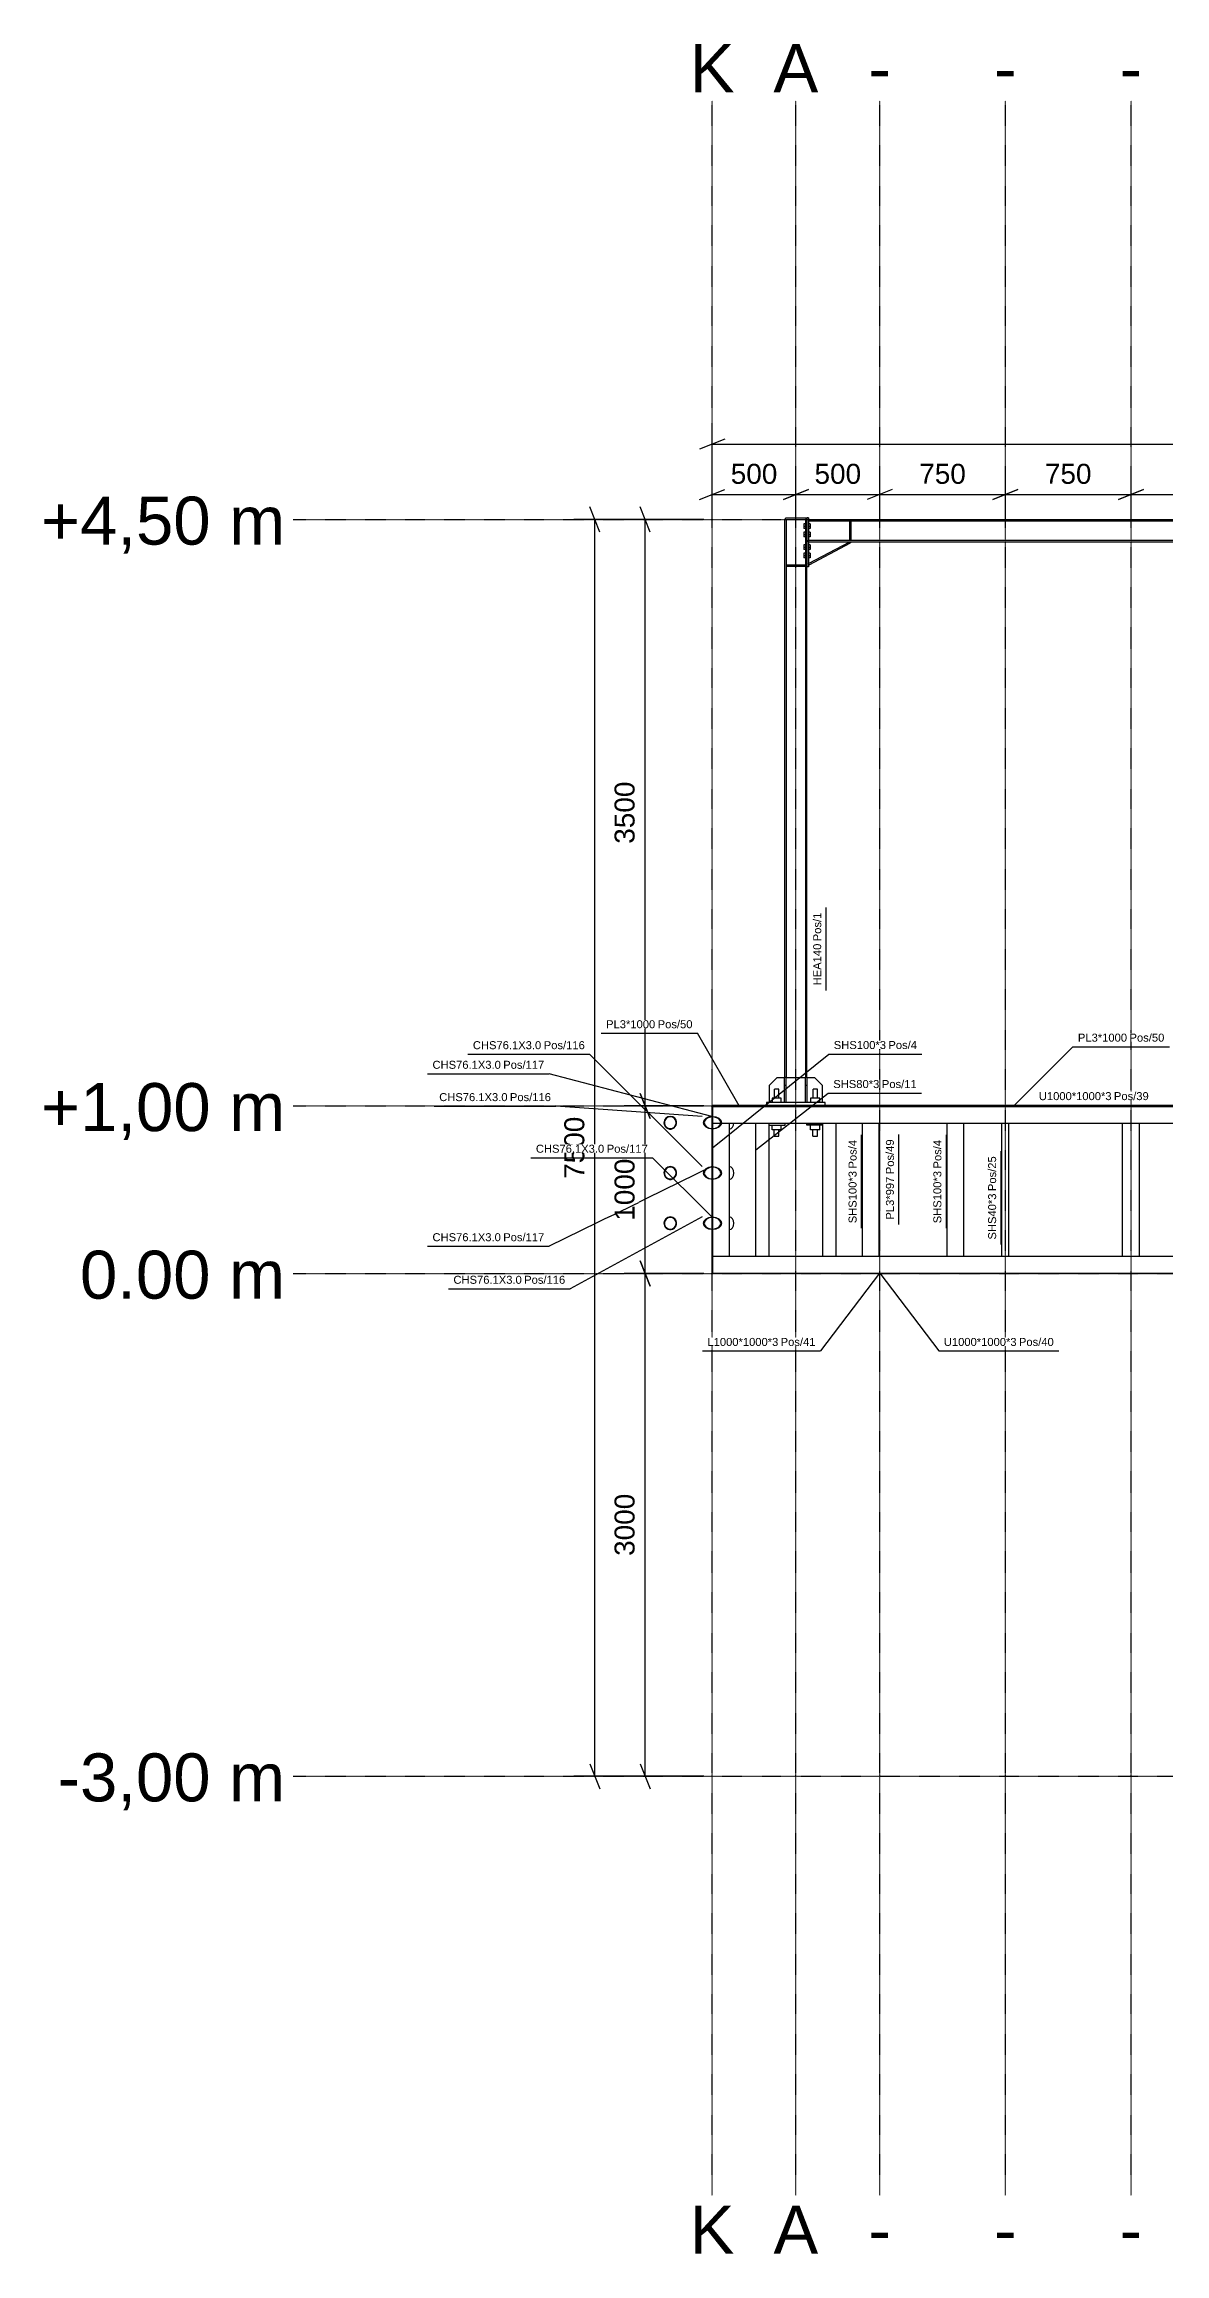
# Model space of a CAD drawing. Header units: millimetres. Extents: x -57554 to 16546, y 2142 to 98430.
# Drawn here: x -44767 to -38078, y 6087 to 19274 of the extents above; entities that cross this region are included whole.
import ezdxf

# ---------------------------------------------------------------- set-up
doc = ezdxf.new("R2010")
doc.units = ezdxf.units.MM
doc.linetypes.add('DXK_LINE_DOT3', pattern=[5.9187, 2.979, -0.9799, 0.9799, -0.9799])
doc.layers.add('S-Z2-A_TEXTUAL_ANNOTATION', color=7, linetype='Continuous')
doc.layers.add('S-Z23-A_DIMENSIONS', color=7, linetype='Continuous')
doc.styles.add('Arial', font='ARIAL.TTF', dxfattribs={"height": 0.2})

msp = doc.modelspace()

# ---------------------------------------------------------------- linework, layer by layer
at = {"color": 1, "linetype": 'DXK_LINE_DOT3'}
for p, q in [((-40780, 6437), (-40780, 18937)), ((-40280, 6437), (-40280, 18937)), ((-39780, 6437), (-39780, 18937)), ((-39030, 6437), (-39030, 18937)), ((-38280, 6437), (-38280, 18937)), ((-43280, 16437), (-30280, 16437)), ((-43280, 12937), (-30280, 12937)), ((-43280, 11937), (-30280, 11937)), ((-43280, 8937), (-30280, 8937))]:
    msp.add_line(p, q, dxfattribs=at)
at = {"color": 2, "linetype": 'Continuous'}
for p, q in [((-40347, 16437), (-40338, 16437)), ((-40347, 13107), (-40347, 16437)), ((-40219, 16445), (-40342, 16445)), ((-40342, 16437), (-40342, 16445)), ((-40338, 16437), (-40338, 13107)), ((-40338, 16437), (-40222, 16437)), ((-40214, 16437), (-40222, 16437)), ((-40222, 16437), (-40222, 13107)), ((-40219, 16437), (-40219, 16445)), ((-40204, 16447), (-40214, 16447)), ((-40214, 16447), (-40214, 16154)), ((-40214, 13107), (-40214, 16437)), ((-40204, 16447), (-40204, 16154)), ((-40204, 16437), (-40204, 16429)), ((-40204, 16437), (-33357, 16437)), ((-40204, 16429), (-33357, 16429)), ((-39958, 16313), (-39958, 16429)), ((-39950, 16313), (-39950, 16429)), ((-40204, 16304), (-40204, 16313)), ((-40204, 16313), (-33357, 16313)), ((-40204, 16304), (-37276, 16304)), ((-40204, 16174), (-39958, 16304)), ((-40200, 16166), (-39954, 16297)), ((-39958, 16304), (-39954, 16304)), ((-39954, 16304), (-39954, 16297)), ((-40338, 16167), (-40222, 16167)), ((-40338, 16159), (-40222, 16159)), ((-40204, 16154), (-40214, 16154)), ((-40200, 16166), (-40204, 16174)), ((-40437, 13062), (-40392, 13107)), ((-40437, 12957), (-40437, 13062)), ((-40392, 13107), (-40348, 13107)), ((-40338, 13107), (-40348, 13107)), ((-40348, 12957), (-40348, 13107)), ((-40348, 13062), (-40338, 13062)), ((-40338, 13107), (-40223, 13107)), ((-40338, 12957), (-40338, 13107)), ((-40213, 13107), (-40223, 13107)), ((-40223, 12957), (-40223, 13107)), ((-40223, 13062), (-40213, 13062)), ((-40213, 13107), (-40169, 13107)), ((-40213, 12957), (-40213, 13107)), ((-40169, 13107), (-40124, 13062)), ((-40124, 13062), (-40124, 12957)), ((-40780, 12939), (-40780, 12936)), ((-39280, 12939), (-40780, 12939)), ((-40780, 11937), (-40780, 12937)), ((-40780, 12937), (-40777, 12937)), ((-40780, 12936), (-39280, 12936)), ((-40777, 12937), (-40777, 11940)), ((-40777, 12934), (-34777, 12934)), ((-40105, 12957), (-40455, 12957)), ((-40455, 12957), (-40455, 12939)), ((-40368, 12984), (-40422, 12984)), ((-40422, 12984), (-40422, 12957)), ((-40382, 13037), (-40408, 13037)), ((-40408, 12984), (-40408, 13037)), ((-40408, 12934), (-40408, 12936)), ((-40382, 12984), (-40382, 13037)), ((-40382, 12934), (-40382, 12936)), ((-40368, 12957), (-40368, 12984)), ((-40138, 12984), (-40192, 12984)), ((-40192, 12984), (-40192, 12957)), ((-40152, 13037), (-40178, 13037)), ((-40178, 12984), (-40178, 13037)), ((-40178, 12934), (-40178, 12936)), ((-40152, 12984), (-40152, 13037)), ((-40152, 12934), (-40152, 12936)), ((-40138, 12957), (-40138, 12984)), ((-40105, 12939), (-40105, 12957)), ((-39280, 12936), (-39280, 12939)), ((-39280, 12939), (-39280, 12936)), ((-37780, 12939), (-39280, 12939)), ((-39280, 12936), (-37780, 12936)), ((-40832, 12837), (-40828, 12852)), ((-40828, 12822), (-40832, 12837)), ((-40828, 12852), (-40816, 12864)), ((-40824, 12850), (-40828, 12837)), ((-40828, 12837), (-40824, 12824)), ((-40816, 12810), (-40828, 12822)), ((-40813, 12862), (-40824, 12850)), ((-40824, 12824), (-40813, 12812)), ((-40816, 12864), (-40799, 12872)), ((-40799, 12802), (-40816, 12810)), ((-40797, 12869), (-40813, 12862)), ((-40813, 12812), (-40797, 12805)), ((-40799, 12872), (-40778, 12875)), ((-40778, 12799), (-40799, 12802)), ((-40778, 12872), (-40797, 12869)), ((-40797, 12805), (-40778, 12802)), ((-40778, 12875), (-40758, 12872)), ((-40759, 12869), (-40778, 12872)), ((-40778, 12802), (-40759, 12805)), ((-40758, 12802), (-40778, 12799)), ((-40777, 12875), (-40775, 12875)), ((-40777, 12834), (-40729, 12834)), ((-40777, 12834), (-40729, 12834)), ((-40777, 12799), (-40775, 12799)), ((-40743, 12862), (-40759, 12869)), ((-40759, 12805), (-40743, 12812)), ((-40758, 12872), (-40740, 12864)), ((-40740, 12810), (-40758, 12802)), ((-40732, 12850), (-40743, 12862)), ((-40743, 12812), (-40732, 12824)), ((-40740, 12864), (-40728, 12852)), ((-40728, 12822), (-40740, 12810)), ((-40729, 12837), (-40732, 12850)), ((-40732, 12824), (-40729, 12837)), ((-40728, 12852), (-40724, 12837)), ((-40724, 12837), (-40728, 12822)), ((-40722, 12834), (-40677, 12834)), ((-40722, 12834), (-34777, 12834)), ((-40677, 12040), (-40677, 12834)), ((-40677, 12799), (-40667, 12802)), ((-40667, 12802), (-40658, 12810)), ((-40658, 12810), (-40653, 12822)), ((-40653, 12822), (-40651, 12834)), ((-40520, 12040), (-40520, 12834)), ((-40520, 12834), (-40440, 12834)), ((-40440, 12040), (-40440, 12834)), ((-40345, 12832), (-40440, 12832)), ((-40440, 12822), (-40345, 12822)), ((-40422, 12795), (-40422, 12822)), ((-40368, 12795), (-40422, 12795)), ((-40409, 12832), (-40409, 12834)), ((-40409, 12757), (-40409, 12795)), ((-40382, 12832), (-40382, 12834)), ((-40382, 12757), (-40382, 12795)), ((-40368, 12795), (-40368, 12822)), ((-40345, 12822), (-40345, 12832)), ((-40215, 12832), (-40120, 12832)), ((-40215, 12822), (-40215, 12832)), ((-40120, 12822), (-40215, 12822)), ((-40192, 12795), (-40192, 12822)), ((-40138, 12795), (-40192, 12795)), ((-40179, 12832), (-40179, 12834)), ((-40179, 12757), (-40179, 12795)), ((-40152, 12832), (-40152, 12834)), ((-40152, 12757), (-40152, 12795)), ((-40138, 12795), (-40138, 12822)), ((-40120, 12040), (-40120, 12834)), ((-40120, 12834), (-40040, 12834)), ((-40040, 12040), (-40040, 12834)), ((-39883, 12040), (-39883, 12834)), ((-39883, 12834), (-39783, 12834)), ((-39783, 12040), (-39783, 12834)), ((-39377, 12040), (-39377, 12834)), ((-39377, 12834), (-39277, 12834)), ((-39277, 12040), (-39277, 12834)), ((-39050, 12040), (-39050, 12834)), ((-39050, 12834), (-39010, 12834)), ((-39010, 12040), (-39010, 12834)), ((-38330, 12040), (-38330, 12834)), ((-38330, 12834), (-38230, 12834)), ((-38230, 12040), (-38230, 12834)), ((-40409, 12757), (-40382, 12757)), ((-40179, 12757), (-40152, 12757)), ((-40832, 12537), (-40828, 12552)), ((-40828, 12522), (-40832, 12537)), ((-40828, 12552), (-40816, 12564)), ((-40824, 12550), (-40828, 12537)), ((-40828, 12537), (-40824, 12524)), ((-40813, 12562), (-40824, 12550)), ((-40816, 12564), (-40799, 12572)), ((-40797, 12569), (-40813, 12562)), ((-40799, 12572), (-40778, 12575)), ((-40778, 12572), (-40797, 12569)), ((-40778, 12575), (-40758, 12572)), ((-40759, 12569), (-40778, 12572)), ((-40777, 12575), (-40775, 12575)), ((-40743, 12562), (-40759, 12569)), ((-40758, 12572), (-40740, 12564)), ((-40732, 12550), (-40743, 12562)), ((-40740, 12564), (-40728, 12552)), ((-40729, 12537), (-40732, 12550)), ((-40732, 12524), (-40729, 12537)), ((-40728, 12552), (-40724, 12537)), ((-40724, 12537), (-40728, 12522)), ((-40667, 12572), (-40677, 12575)), ((-40658, 12564), (-40667, 12572)), ((-40653, 12552), (-40658, 12564)), ((-40651, 12537), (-40653, 12552)), ((-40653, 12522), (-40651, 12537)), ((-40816, 12510), (-40828, 12522)), ((-40824, 12524), (-40813, 12512)), ((-40799, 12502), (-40816, 12510)), ((-40813, 12512), (-40797, 12505)), ((-40778, 12499), (-40799, 12502)), ((-40797, 12505), (-40778, 12502)), ((-40778, 12502), (-40759, 12505)), ((-40758, 12502), (-40778, 12499)), ((-40777, 12499), (-40775, 12499)), ((-40759, 12505), (-40743, 12512)), ((-40740, 12510), (-40758, 12502)), ((-40743, 12512), (-40732, 12524)), ((-40728, 12522), (-40740, 12510)), ((-40677, 12499), (-40667, 12502)), ((-40667, 12502), (-40658, 12510)), ((-40658, 12510), (-40653, 12522)), ((-40828, 12252), (-40816, 12264)), ((-40816, 12264), (-40799, 12272)), ((-40797, 12269), (-40813, 12262)), ((-40799, 12272), (-40778, 12275)), ((-40778, 12272), (-40797, 12269)), ((-40778, 12275), (-40758, 12272)), ((-40759, 12269), (-40778, 12272)), ((-40777, 12275), (-40775, 12275)), ((-40743, 12262), (-40759, 12269)), ((-40758, 12272), (-40740, 12264)), ((-40740, 12264), (-40728, 12252)), ((-40667, 12272), (-40677, 12275)), ((-40658, 12264), (-40667, 12272)), ((-40653, 12252), (-40658, 12264)), ((-40832, 12237), (-40828, 12252)), ((-40828, 12222), (-40832, 12237)), ((-40824, 12250), (-40828, 12237)), ((-40828, 12237), (-40824, 12224)), ((-40816, 12210), (-40828, 12222)), ((-40813, 12262), (-40824, 12250)), ((-40824, 12224), (-40813, 12212)), ((-40799, 12202), (-40816, 12210)), ((-40813, 12212), (-40797, 12205)), ((-40778, 12199), (-40799, 12202)), ((-40797, 12205), (-40778, 12202)), ((-40778, 12202), (-40759, 12205)), ((-40758, 12202), (-40778, 12199)), ((-40777, 12199), (-40775, 12199)), ((-40759, 12205), (-40743, 12212)), ((-40740, 12210), (-40758, 12202)), ((-40732, 12250), (-40743, 12262)), ((-40743, 12212), (-40732, 12224)), ((-40728, 12222), (-40740, 12210)), ((-40729, 12237), (-40732, 12250)), ((-40732, 12224), (-40729, 12237)), ((-40728, 12252), (-40724, 12237)), ((-40724, 12237), (-40728, 12222)), ((-40677, 12199), (-40667, 12202)), ((-40667, 12202), (-40658, 12210)), ((-40658, 12210), (-40653, 12222)), ((-40651, 12237), (-40653, 12252)), ((-40653, 12222), (-40651, 12237)), ((-40777, 12040), (-40677, 12040)), ((-40777, 12040), (-34777, 12040)), ((-40520, 12040), (-40440, 12040)), ((-40120, 12040), (-40040, 12040)), ((-39883, 12040), (-39783, 12040)), ((-39377, 12040), (-39277, 12040)), ((-39050, 12040), (-39010, 12040)), ((-38330, 12040), (-38230, 12040)), ((-39780, 11937), (-40780, 11937)), ((-40777, 11940), (-39780, 11940)), ((-39780, 11940), (-39780, 11937)), ((-39780, 11940), (-34777, 11940))]:
    msp.add_line(p, q, dxfattribs=at)
at = {"color": 6, "linetype": 'Continuous'}
for p, q in [((-40222, 16411), (-40232, 16411)), ((-40232, 16411), (-40232, 16384)), ((-40232, 16397), (-40222, 16397)), ((-40222, 16384), (-40232, 16384)), ((-40222, 16361), (-40232, 16361)), ((-40232, 16361), (-40232, 16334)), ((-40194, 16411), (-40204, 16411)), ((-40204, 16397), (-40194, 16397)), ((-40194, 16384), (-40204, 16384)), ((-40194, 16361), (-40204, 16361)), ((-40194, 16411), (-40194, 16384)), ((-40194, 16361), (-40194, 16334)), ((-40232, 16347), (-40222, 16347)), ((-40222, 16334), (-40232, 16334)), ((-40222, 16286), (-40232, 16286)), ((-40232, 16286), (-40232, 16259)), ((-40232, 16272), (-40222, 16272)), ((-40222, 16259), (-40232, 16259)), ((-40222, 16236), (-40232, 16236)), ((-40232, 16236), (-40232, 16209)), ((-40232, 16222), (-40222, 16222)), ((-40204, 16347), (-40194, 16347)), ((-40194, 16334), (-40204, 16334)), ((-40194, 16286), (-40204, 16286)), ((-40204, 16272), (-40194, 16272)), ((-40194, 16259), (-40204, 16259)), ((-40194, 16236), (-40204, 16236)), ((-40204, 16222), (-40194, 16222)), ((-40194, 16286), (-40194, 16259)), ((-40194, 16236), (-40194, 16209)), ((-40222, 16209), (-40232, 16209)), ((-40194, 16209), (-40204, 16209))]:
    msp.add_line(p, q, dxfattribs=at)
at = {"color": 2, "linetype": 'Continuous'}
for centre, radius, start, end in [((-41030, 12837), 38, 22.5, 202.5), ((-41030, 12837), 38.1, 202.5, 22.5), ((-41030, 12837), 35.1, 157.5, 337.5), ((-41030, 12837), 35, 337.5, 157.5), ((-41030, 12537), 38, 22.5, 202.5), ((-41030, 12537), 38.1, 202.5, 22.5), ((-41030, 12537), 35.1, 157.5, 337.5), ((-41030, 12537), 35, 337.5, 157.5), ((-41030, 12237), 38, 22.5, 202.5), ((-41030, 12237), 35, 337.5, 157.5), ((-41030, 12237), 38.1, 202.5, 22.5), ((-41030, 12237), 35.1, 157.5, 337.5)]:
    msp.add_arc(centre, radius, start, end, dxfattribs=at)
at = {"layer": 'S-Z23-A_DIMENSIONS'}
for p, q in [((-40780, 16487), (-40780, 17012)), ((-40780, 16887), (-32780, 16887)), ((-40855, 16557), (-40705, 16617)), ((-40780, 16487), (-40780, 16712)), ((-40355, 16557), (-40205, 16617)), ((-40280, 16487), (-40280, 16712)), ((-40280, 16487), (-40280, 16712)), ((-39705, 16617), (-39855, 16557)), ((-39705, 16617), (-39855, 16557)), ((-39780, 16487), (-39780, 16712)), ((-39780, 16487), (-39780, 16712)), ((-38955, 16617), (-39105, 16557)), ((-39105, 16557), (-38955, 16617)), ((-39030, 16487), (-39030, 16712)), ((-39030, 16487), (-39030, 16712)), ((-38205, 16617), (-38355, 16557)), ((-38355, 16557), (-38205, 16617)), ((-38280, 16487), (-38280, 16712)), ((-38280, 16487), (-38280, 16712)), ((-41450, 16362), (-41510, 16512)), ((-41150, 16362), (-41210, 16512)), ((-40780, 16587), (-40280, 16587)), ((-40280, 16587), (-39780, 16587)), ((-39780, 16587), (-39030, 16587)), ((-39030, 16587), (-38280, 16587)), ((-38280, 16587), (-37530, 16587)), ((-40830, 16437), (-41605, 16437)), ((-41480, 8937), (-41480, 16437)), ((-40830, 16437), (-41305, 16437)), ((-41180, 12937), (-41180, 16437)), ((-40830, 12937), (-41305, 12937)), ((-40830, 12937), (-41305, 12937)), ((-41210, 13012), (-41150, 12862)), ((-41150, 12862), (-41210, 13012)), ((-41180, 11937), (-41180, 12937)), ((-41210, 12012), (-41150, 11862)), ((-41150, 11862), (-41210, 12012)), ((-40830, 11937), (-41305, 11937)), ((-40830, 11937), (-41305, 11937)), ((-41180, 8937), (-41180, 11937)), ((-41510, 9012), (-41450, 8862)), ((-41210, 9012), (-41150, 8862)), ((-40830, 8937), (-41605, 8937)), ((-40830, 8937), (-41305, 8937))]:
    msp.add_line(p, q, dxfattribs=at)

# ---------------------------------------------------------------- texts
at = {"color": 5, "linetype": 'Continuous', "style": 'Arial'}
for s, height, p in [('K', 287, (-40914, 18987)), ('A', 287, (-40414, 18987)), ('-', 287, (-39847, 18987)), ('-', 287, (-39097, 18987)), ('-', 287, (-38347, 18987)), ('+4,50 m', 286.5, (-44786, 16287)), ('+1,00 m', 286.5, (-44786, 12787)), ('0.00 m', 286.5, (-44553, 11787)), ('-3,00 m', 286.5, (-44686, 8787)), ('K', 287, (-40914, 6087)), ('A', 287, (-40414, 6087)), ('-', 287, (-39847, 6087)), ('-', 287, (-39097, 6087)), ('-', 287, (-38347, 6087))]:
    msp.add_text(s, height=height, dxfattribs=at).set_placement(p)

# ---------------------------------------------------------------- wipeouts: each hides what was drawn before it
for points in [[(-41800, 13276), (-41800, 13326), (-42208, 13326), (-42208, 13276)], [(-42042, 13159), (-42042, 13209), (-42449, 13209), (-42449, 13159)], [(-42042, 12130), (-42042, 12180), (-42449, 12180), (-42449, 12130)]]:
    msp.add_wipeout(points).dxf.layer = 'S-Z2-A_TEXTUAL_ANNOTATION'

# ---------------------------------------------------------------- next in the draw order: wipeouts: each hides what was drawn before it
for points, layer in [([(-40129, 13905), (-40179, 13905), (-40179, 13657), (-40129, 13657)], 'S-Z2-A_TEXTUAL_ANNOTATION'), ([(-41120, 13401), (-41120, 13451), (-41413, 13451), (-41413, 13401)], 'S-Z2-A_TEXTUAL_ANNOTATION'), ([(-41541, 13276), (-41541, 13326), (-41785, 13326), (-41785, 13276)], 'S-Z2-A_TEXTUAL_ANNOTATION'), ([(-39743, 13277), (-39743, 13327), (-40054, 13327), (-40054, 13277)], 'S-Z2-A_TEXTUAL_ANNOTATION'), ([(-38304, 13321), (-38304, 13371), (-38597, 13371), (-38597, 13321)], 'S-Z2-A_TEXTUAL_ANNOTATION'), ([(-41782, 13159), (-41782, 13209), (-42027, 13209), (-42027, 13159)], 'S-Z2-A_TEXTUAL_ANNOTATION'), ([(-42002, 12966), (-42002, 13016), (-42409, 13016), (-42409, 12966)], 'S-Z2-A_TEXTUAL_ANNOTATION'), ([(-38397, 12972), (-38397, 13022), (-38830, 13022), (-38830, 12972)], 'S-Z2-A_TEXTUAL_ANNOTATION'), ([(-39918, 12549), (-39968, 12549), (-39968, 12237), (-39918, 12237)], 'S-Z2-A_TEXTUAL_ANNOTATION'), ([(-39412, 12549), (-39462, 12549), (-39462, 12237), (-39412, 12237)], 'S-Z2-A_TEXTUAL_ANNOTATION'), ([(-39695, 12515), (-39745, 12515), (-39745, 12259), (-39695, 12259)], 'S-Z2-A_TEXTUAL_ANNOTATION'), ([(-39085, 12414), (-39135, 12414), (-39135, 12140), (-39085, 12140)], 'S-Z2-A_TEXTUAL_ANNOTATION'), ([(-41782, 12130), (-41782, 12180), (-42027, 12180), (-42027, 12130)], 'S-Z2-A_TEXTUAL_ANNOTATION'), ([(-41917, 11876), (-41917, 11926), (-42324, 11926), (-42324, 11876)], 'S-Z2-A_TEXTUAL_ANNOTATION'), ([(-40386, 11505), (-40386, 11555), (-40808, 11555), (-40808, 11505)], 'S-Z2-A_TEXTUAL_ANNOTATION'), ([(-38964, 11505), (-38964, 11555), (-39397, 11555), (-39397, 11505)], 'S-Z2-A_TEXTUAL_ANNOTATION'), ([(-39866, 16625), (-39866, 16800), (-40194, 16800), (-40194, 16625)], 'S-Z23-A_DIMENSIONS'), ([(-39241, 16625), (-39241, 16800), (-39569, 16800), (-39569, 16625)], 'S-Z23-A_DIMENSIONS'), ([(-38491, 16625), (-38491, 16800), (-38819, 16800), (-38819, 16625)], 'S-Z23-A_DIMENSIONS'), ([(-41218, 14897), (-41393, 14897), (-41393, 14477), (-41218, 14477)], 'S-Z23-A_DIMENSIONS'), ([(-41518, 12897), (-41693, 12897), (-41693, 12477), (-41518, 12477)], 'S-Z23-A_DIMENSIONS'), ([(-41218, 12647), (-41393, 12647), (-41393, 12227), (-41218, 12227)], 'S-Z23-A_DIMENSIONS'), ([(-41218, 10647), (-41393, 10647), (-41393, 10227), (-41218, 10227)], 'S-Z23-A_DIMENSIONS')]:
    msp.add_wipeout(points).dxf.layer = layer

# ---------------------------------------------------------------- next in the draw order: linework, layer by layer
at = {"layer": 'S-Z2-A_TEXTUAL_ANNOTATION'}
for p, q in [((-42238, 13246), (-41511, 13246)), ((-40839, 12575), (-41511, 13246)), ((-40777, 12687), (-40084, 13247)), ((-38980, 12938), (-38627, 13291)), ((-42479, 13129), (-41752, 13129)), ((-40781, 12575), (-41752, 12100)), ((-42479, 12100), (-41752, 12100)), ((-39780, 11939), (-39427, 11475))]:
    msp.add_line(p, q, dxfattribs=at)
at = {"layer": 'S-Z23-A_DIMENSIONS'}
msp.add_line((-40205, 16617), (-40355, 16557), dxfattribs=at)

# ---------------------------------------------------------------- next in the draw order: texts
at = {"layer": 'S-Z2-A_TEXTUAL_ANNOTATION', "style": 'Arial'}
for s, height, p in [('CHS76.1X3.0', 47.75, (-42208, 13276)), ('Pos/116', 47.8, (-41785, 13276)), ('CHS76.1X3.0', 47.75, (-42449, 13159)), ('Pos/117', 47.8, (-42027, 13159)), ('CHS76.1X3.0', 47.75, (-42449, 12130)), ('Pos/117', 47.8, (-42027, 12130))]:
    msp.add_text(s, height=height, dxfattribs=at).set_placement(p)
at = {"layer": 'S-Z23-A_DIMENSIONS', "style": 'Arial'}
for s, p in [('500', (-40169, 16650)), ('750', (-39544, 16650)), ('750', (-38794, 16650))]:
    msp.add_text(s, height=119.4, dxfattribs=at).set_placement(p)
for s, p in [('3500', (-41243, 14502)), ('7500', (-41543, 12502)), ('1000', (-41243, 12252)), ('3000', (-41243, 10252))]:
    msp.add_text(s, height=119.4, rotation=90.0002, dxfattribs=at).set_placement(p)

# ---------------------------------------------------------------- next in the draw order: wipeouts: each hides what was drawn before it
for points in [[(-40129, 14091), (-40179, 14091), (-40179, 13920), (-40129, 13920)], [(-40898, 13401), (-40898, 13451), (-41105, 13451), (-41105, 13401)], [(-39558, 13277), (-39558, 13327), (-39728, 13327), (-39728, 13277)], [(-38081, 13321), (-38081, 13371), (-38289, 13371), (-38289, 13321)], [(-41742, 12966), (-41742, 13016), (-41987, 13016), (-41987, 12966)], [(-38174, 12972), (-38174, 13022), (-38382, 13022), (-38382, 12972)], [(-39918, 12734), (-39968, 12734), (-39968, 12564), (-39918, 12564)], [(-39695, 12737), (-39745, 12737), (-39745, 12530), (-39695, 12530)], [(-39412, 12734), (-39462, 12734), (-39462, 12564), (-39412, 12564)], [(-39085, 12637), (-39135, 12637), (-39135, 12429), (-39085, 12429)], [(-41657, 11876), (-41657, 11926), (-41902, 11926), (-41902, 11876)], [(-40163, 11505), (-40163, 11555), (-40371, 11555), (-40371, 11505)], [(-38741, 11505), (-38741, 11555), (-38949, 11555), (-38949, 11505)]]:
    msp.add_wipeout(points).dxf.layer = 'S-Z2-A_TEXTUAL_ANNOTATION'

# ---------------------------------------------------------------- next in the draw order: linework, layer by layer
at = {"layer": 'S-Z2-A_TEXTUAL_ANNOTATION'}
for p, q in [((-40099, 13627), (-40099, 14121)), ((-41443, 13371), (-40868, 13371)), ((-40618, 12938), (-40868, 13371)), ((-40084, 13247), (-39528, 13247)), ((-38627, 13291), (-38051, 13291)), ((-40781, 12875), (-41752, 13129)), ((-42439, 12936), (-41712, 12936)), ((-40839, 12875), (-41712, 12936)), ((-38860, 12942), (-38144, 12942)), ((-39888, 12207), (-39888, 12764)), ((-39665, 12229), (-39665, 12767)), ((-39382, 12207), (-39382, 12764)), ((-39055, 12110), (-39055, 12667)), ((-40839, 12275), (-41627, 11846)), ((-39781, 11939), (-40133, 11475)), ((-42354, 11846), (-41627, 11846)), ((-40838, 11475), (-40133, 11475)), ((-39427, 11475), (-38711, 11475))]:
    msp.add_line(p, q, dxfattribs=at)

# ---------------------------------------------------------------- next in the draw order: texts
at = {"layer": 'S-Z2-A_TEXTUAL_ANNOTATION', "style": 'Arial'}
for s, p in [('Pos/1', (-40129, 13920)), ('HEA140', (-40129, 13657)), ('Pos/4', (-39918, 12564)), ('Pos/49', (-39695, 12530)), ('Pos/4', (-39412, 12564)), ('SHS100*3', (-39918, 12237)), ('SHS100*3', (-39412, 12237)), ('Pos/25', (-39085, 12429)), ('PL3*997', (-39695, 12259)), ('SHS40*3', (-39085, 12140))]:
    msp.add_text(s, height=47.8, rotation=90.0002, dxfattribs=at).set_placement(p)
for s, height, p in [('Pos/50', 47.8, (-41105, 13401)), ('PL3*1000', 47.8, (-41413, 13401)), ('SHS100*3', 47.8, (-40054, 13277)), ('Pos/4', 47.8, (-39728, 13277)), ('PL3*1000', 47.8, (-38597, 13321)), ('Pos/50', 47.8, (-38289, 13321)), ('CHS76.1X3.0', 47.75, (-42409, 12966)), ('Pos/116', 47.8, (-41987, 12966)), ('U1000*1000*3', 47.75, (-38830, 12972)), ('Pos/39', 47.8, (-38382, 12972)), ('CHS76.1X3.0', 47.75, (-42324, 11876)), ('Pos/116', 47.8, (-41902, 11876)), ('L1000*1000*3', 47.75, (-40808, 11505)), ('Pos/41', 47.8, (-40371, 11505)), ('U1000*1000*3', 47.75, (-39397, 11505)), ('Pos/40', 47.8, (-38949, 11505))]:
    msp.add_text(s, height=height, dxfattribs=at).set_placement(p)

# ---------------------------------------------------------------- next in the draw order: wipeouts: each hides what was drawn before it
for points, layer in [([(-39782, 13044), (-39782, 13094), (-40057, 13094), (-40057, 13044)], 'S-Z2-A_TEXTUAL_ANNOTATION'), ([(-41424, 12658), (-41424, 12708), (-41832, 12708), (-41832, 12658)], 'S-Z2-A_TEXTUAL_ANNOTATION'), ([(-40366, 16625), (-40366, 16800), (-40694, 16800), (-40694, 16625)], 'S-Z23-A_DIMENSIONS')]:
    msp.add_wipeout(points).dxf.layer = layer

# ---------------------------------------------------------------- next in the draw order: linework, layer by layer
at = {"layer": 'S-Z2-A_TEXTUAL_ANNOTATION'}
msp.add_line((-40520, 12675), (-40087, 13014), dxfattribs=at)
at = {"layer": 'S-Z23-A_DIMENSIONS'}
msp.add_line((-40705, 16917), (-40855, 16857), dxfattribs=at)

# ---------------------------------------------------------------- next in the draw order: texts
at = {"layer": 'S-Z23-A_DIMENSIONS', "style": 'Arial'}
msp.add_text('500', height=119.4, dxfattribs=at).set_placement((-40669, 16650))

# ---------------------------------------------------------------- next in the draw order: wipeouts: each hides what was drawn before it
for points in [[(-39560, 13044), (-39560, 13094), (-39767, 13094), (-39767, 13044)], [(-41165, 12658), (-41165, 12708), (-41409, 12708), (-41409, 12658)]]:
    msp.add_wipeout(points).dxf.layer = 'S-Z2-A_TEXTUAL_ANNOTATION'

# ---------------------------------------------------------------- next in the draw order: linework, layer by layer
at = {"layer": 'S-Z2-A_TEXTUAL_ANNOTATION'}
for p, q in [((-40087, 13014), (-39530, 13014)), ((-41862, 12628), (-41135, 12628)), ((-40781, 12275), (-41135, 12628))]:
    msp.add_line(p, q, dxfattribs=at)

# ---------------------------------------------------------------- next in the draw order: texts
at = {"layer": 'S-Z2-A_TEXTUAL_ANNOTATION', "style": 'Arial'}
for s, height, p in [('SHS80*3', 47.8, (-40057, 13044)), ('Pos/11', 47.8, (-39767, 13044)), ('CHS76.1X3.0', 47.75, (-41832, 12658)), ('Pos/117', 47.8, (-41409, 12658))]:
    msp.add_text(s, height=height, dxfattribs=at).set_placement(p)

doc.saveas('drawing.dxf')
